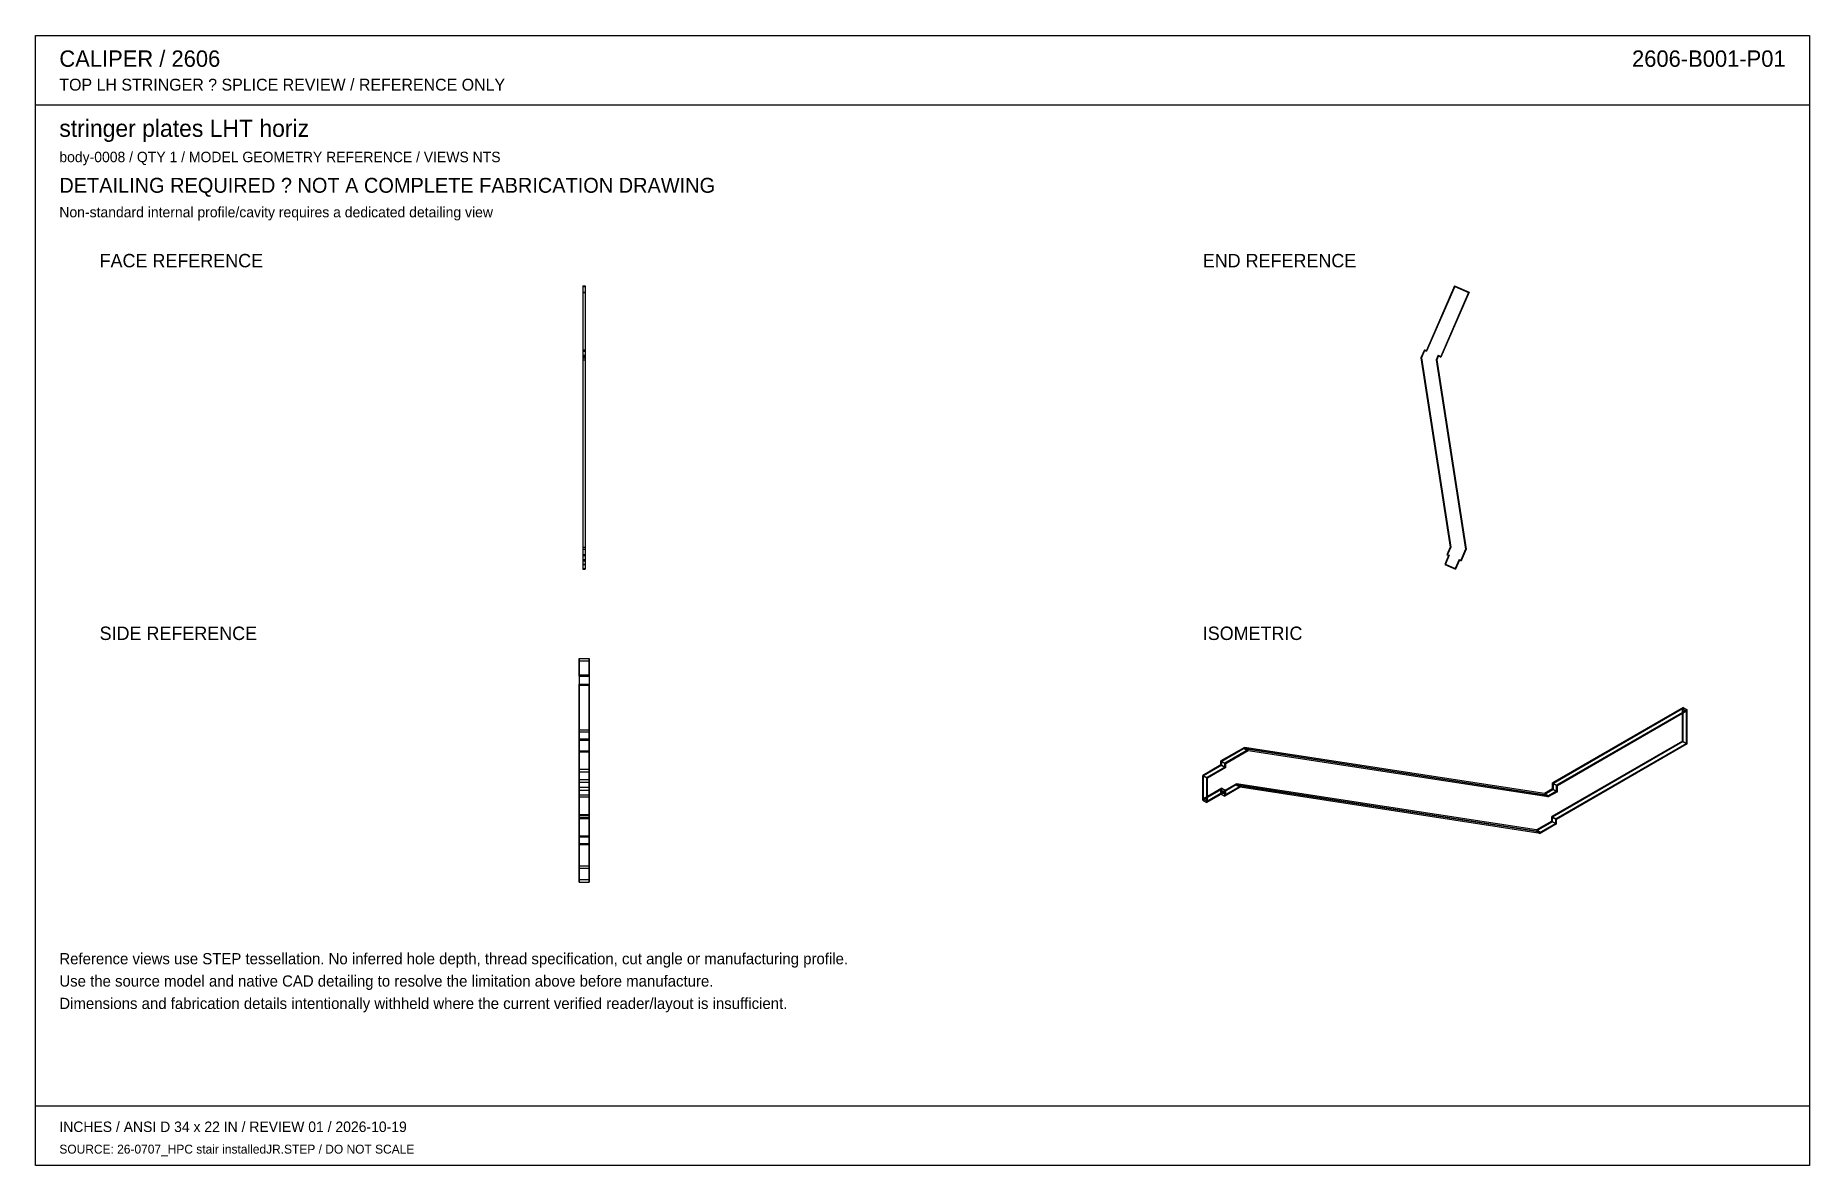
# Model space of a CAD drawing. Header units: inches. Extents: x 0.5 to 33.5, y 0.5 to 21.5.
import ezdxf
from ezdxf.enums import TextEntityAlignment as Align

# ---------------------------------------------------------------- set-up
doc = ezdxf.new("R2010")
doc.units = ezdxf.units.IN
doc.header["$MEASUREMENT"] = 0

msp = doc.modelspace()

# ---------------------------------------------------------------- linework, layer by layer
at = {"layer": 'OUTLINE'}
for p, q in [((0.472, 21.528), (33.528, 21.528)), ((0.472, 0.472), (0.472, 21.528)), ((33.528, 21.528), (33.528, 0.472)), ((0.472, 20.236), (33.528, 20.236)), ((10.674, 16.861), (10.674, 16.742)), ((10.674, 16.861), (10.674, 15.656)), ((10.674, 16.861), (10.714, 16.861)), ((10.714, 16.861), (10.714, 16.742)), ((10.714, 16.861), (10.714, 15.656)), ((26.913, 16.861), (26.389, 15.656)), ((26.913, 16.861), (26.389, 15.656)), ((26.913, 16.861), (27.186, 16.742)), ((26.913, 16.861), (27.186, 16.742)), ((10.674, 16.85), (10.674, 16.738)), ((10.674, 16.85), (10.674, 15.645)), ((10.674, 16.85), (10.714, 16.85)), ((10.674, 16.742), (10.674, 15.537)), ((10.674, 16.742), (10.714, 16.742)), ((10.674, 16.738), (10.674, 15.549)), ((10.674, 16.738), (10.714, 16.738)), ((10.714, 16.85), (10.714, 16.738)), ((10.714, 16.85), (10.714, 15.645)), ((10.714, 16.742), (10.714, 15.537)), ((10.714, 16.738), (10.714, 15.549)), ((26.918, 16.85), (26.393, 15.645)), ((26.918, 16.85), (26.393, 15.645)), ((27.175, 16.738), (26.657, 15.549)), ((27.175, 16.738), (26.657, 15.549)), ((27.186, 16.742), (26.661, 15.537)), ((27.186, 16.742), (26.661, 15.537)), ((26.918, 16.85), (27.175, 16.738)), ((26.918, 16.85), (27.175, 16.738)), ((10.674, 15.672), (10.714, 15.672)), ((10.674, 15.672), (10.674, 15.656)), ((10.674, 15.672), (10.674, 15.522)), ((10.674, 15.661), (10.674, 15.52)), ((10.674, 15.661), (10.674, 15.645)), ((10.674, 15.661), (10.714, 15.661)), ((10.674, 15.656), (10.714, 15.656)), ((10.674, 15.645), (10.714, 15.645)), ((10.674, 15.569), (10.674, 15.485)), ((10.674, 15.569), (10.674, 15.549)), ((10.674, 15.569), (10.714, 15.569)), ((10.674, 15.558), (10.714, 15.558)), ((10.674, 15.558), (10.674, 15.483)), ((10.674, 15.558), (10.674, 15.537)), ((10.674, 15.549), (10.714, 15.549)), ((10.674, 15.537), (10.714, 15.537)), ((10.714, 15.672), (10.714, 15.656)), ((10.714, 15.672), (10.714, 15.522)), ((10.714, 15.661), (10.714, 15.52)), ((10.714, 15.661), (10.714, 15.645)), ((10.714, 15.569), (10.714, 15.485)), ((10.714, 15.569), (10.714, 15.549)), ((10.714, 15.558), (10.714, 15.483)), ((10.714, 15.558), (10.714, 15.537)), ((26.352, 15.672), (26.286, 15.522)), ((26.352, 15.672), (26.286, 15.522)), ((26.356, 15.661), (26.295, 15.52)), ((26.356, 15.661), (26.295, 15.52)), ((26.352, 15.672), (26.389, 15.656)), ((26.352, 15.672), (26.389, 15.656)), ((26.356, 15.661), (26.393, 15.645)), ((26.356, 15.661), (26.393, 15.645)), ((26.609, 15.569), (26.573, 15.485)), ((26.609, 15.569), (26.573, 15.485)), ((26.614, 15.558), (26.581, 15.483)), ((26.614, 15.558), (26.581, 15.483)), ((26.609, 15.569), (26.657, 15.549)), ((26.609, 15.569), (26.657, 15.549)), ((26.614, 15.558), (26.661, 15.537)), ((26.614, 15.558), (26.661, 15.537)), ((10.674, 15.522), (10.714, 15.522)), ((10.674, 15.522), (10.674, 11.992)), ((10.674, 15.52), (10.674, 11.991)), ((10.674, 15.52), (10.714, 15.52)), ((10.674, 15.485), (10.674, 11.955)), ((10.674, 15.485), (10.714, 15.485)), ((10.674, 15.483), (10.714, 15.483)), ((10.674, 15.483), (10.674, 11.954)), ((10.714, 15.522), (10.714, 11.992)), ((10.714, 15.52), (10.714, 11.991)), ((10.714, 15.485), (10.714, 11.955)), ((10.714, 15.483), (10.714, 11.954)), ((26.286, 15.522), (26.834, 11.992)), ((26.286, 15.522), (26.834, 11.992)), ((26.295, 15.52), (26.843, 11.991)), ((26.295, 15.52), (26.843, 11.991)), ((26.573, 15.485), (27.12, 11.955)), ((26.573, 15.485), (27.12, 11.955)), ((26.581, 15.483), (27.129, 11.954)), ((26.581, 15.483), (27.129, 11.954)), ((10.674, 11.992), (10.714, 11.992)), ((10.674, 11.992), (10.674, 11.851)), ((10.674, 11.991), (10.674, 11.856)), ((10.674, 11.991), (10.714, 11.991)), ((10.674, 11.955), (10.674, 11.749)), ((10.674, 11.955), (10.714, 11.955)), ((10.674, 11.954), (10.714, 11.954)), ((10.674, 11.954), (10.674, 11.737)), ((10.714, 11.992), (10.714, 11.851)), ((10.714, 11.991), (10.714, 11.856)), ((10.714, 11.955), (10.714, 11.749)), ((10.714, 11.954), (10.714, 11.737)), ((26.834, 11.992), (26.772, 11.851)), ((26.834, 11.992), (26.772, 11.851)), ((26.843, 11.991), (26.784, 11.856)), ((26.843, 11.991), (26.784, 11.856)), ((27.12, 11.955), (27.03, 11.749)), ((27.12, 11.955), (27.03, 11.749)), ((27.129, 11.954), (27.034, 11.737)), ((27.129, 11.954), (27.034, 11.737)), ((10.674, 11.856), (10.674, 11.842)), ((10.674, 11.856), (10.714, 11.856)), ((10.674, 11.851), (10.674, 11.838)), ((10.674, 11.851), (10.714, 11.851)), ((10.674, 11.842), (10.674, 11.674)), ((10.674, 11.842), (10.714, 11.842)), ((10.674, 11.838), (10.714, 11.838)), ((10.674, 11.838), (10.674, 11.67)), ((10.674, 11.762), (10.674, 11.595)), ((10.674, 11.762), (10.674, 11.749)), ((10.674, 11.762), (10.714, 11.762)), ((10.674, 11.751), (10.674, 11.737)), ((10.674, 11.751), (10.714, 11.751)), ((10.674, 11.751), (10.674, 11.583)), ((10.674, 11.749), (10.714, 11.749)), ((10.674, 11.737), (10.714, 11.737)), ((10.674, 11.674), (10.674, 11.595)), ((10.674, 11.674), (10.714, 11.674)), ((10.674, 11.67), (10.674, 11.583)), ((10.674, 11.67), (10.714, 11.67)), ((10.674, 11.595), (10.714, 11.595)), ((10.674, 11.583), (10.714, 11.583)), ((10.714, 11.856), (10.714, 11.842)), ((10.714, 11.851), (10.714, 11.838)), ((10.714, 11.842), (10.714, 11.674)), ((10.714, 11.838), (10.714, 11.67)), ((10.714, 11.762), (10.714, 11.595)), ((10.714, 11.762), (10.714, 11.749)), ((10.714, 11.751), (10.714, 11.737)), ((10.714, 11.751), (10.714, 11.583)), ((10.714, 11.674), (10.714, 11.595)), ((10.714, 11.67), (10.714, 11.583)), ((26.804, 11.838), (26.731, 11.67)), ((26.804, 11.838), (26.731, 11.67)), ((26.731, 11.67), (26.93, 11.583)), ((26.731, 11.67), (26.93, 11.583)), ((26.815, 11.842), (26.742, 11.674)), ((26.815, 11.842), (26.742, 11.674)), ((26.742, 11.674), (26.926, 11.595)), ((26.742, 11.674), (26.926, 11.595)), ((26.772, 11.851), (26.804, 11.838)), ((26.772, 11.851), (26.804, 11.838)), ((26.784, 11.856), (26.815, 11.842)), ((26.784, 11.856), (26.815, 11.842)), ((26.999, 11.762), (26.926, 11.595)), ((26.999, 11.762), (26.926, 11.595)), ((27.003, 11.751), (26.93, 11.583)), ((27.003, 11.751), (26.93, 11.583)), ((26.999, 11.762), (27.03, 11.749)), ((26.999, 11.762), (27.03, 11.749)), ((27.003, 11.751), (27.034, 11.737)), ((27.003, 11.751), (27.034, 11.737)), ((10.602, 9.917), (10.787, 9.917)), ((10.602, 9.613), (10.602, 9.917)), ((10.602, 9.917), (10.602, 7.381)), ((10.787, 9.613), (10.787, 9.917)), ((10.787, 9.917), (10.787, 7.381)), ((10.602, 9.593), (10.602, 9.876)), ((10.602, 9.876), (10.602, 7.34)), ((10.602, 9.876), (10.787, 9.876)), ((10.602, 9.613), (10.787, 9.613)), ((10.602, 9.613), (10.602, 9.443)), ((10.602, 9.593), (10.602, 9.423)), ((10.602, 9.593), (10.787, 9.593)), ((10.787, 9.593), (10.787, 9.876)), ((10.787, 9.876), (10.787, 7.34)), ((10.787, 9.613), (10.787, 9.443)), ((10.787, 9.593), (10.787, 9.423)), ((10.602, 9.443), (10.787, 9.443)), ((10.602, 7.012), (10.602, 9.443)), ((10.602, 6.992), (10.602, 9.423)), ((10.602, 9.423), (10.787, 9.423)), ((10.787, 7.012), (10.787, 9.443)), ((10.787, 6.992), (10.787, 9.423)), ((31.176, 9.006), (28.74, 7.6)), ((31.16, 8.979), (28.756, 7.591)), ((31.25, 8.963), (28.814, 7.557)), ((31.234, 8.936), (28.83, 7.548)), ((31.16, 8.38), (31.16, 8.979)), ((31.16, 8.979), (31.234, 8.936)), ((31.176, 8.37), (31.176, 9.006)), ((31.176, 9.006), (31.25, 8.963)), ((31.234, 8.337), (31.234, 8.936)), ((31.25, 8.328), (31.25, 8.963)), ((10.602, 8.42), (10.602, 8.591)), ((10.602, 8.591), (10.602, 6.056)), ((10.602, 8.591), (10.787, 8.591)), ((10.602, 8.55), (10.787, 8.55)), ((10.602, 8.55), (10.602, 6.015)), ((10.602, 8.4), (10.602, 8.55)), ((10.602, 8.42), (10.602, 8.202)), ((10.602, 8.42), (10.787, 8.42)), ((10.602, 8.4), (10.787, 8.4)), ((10.602, 8.4), (10.602, 8.181)), ((10.787, 8.42), (10.787, 8.591)), ((10.787, 8.591), (10.787, 6.056)), ((10.787, 8.55), (10.787, 6.015)), ((10.787, 8.4), (10.787, 8.55)), ((10.787, 8.42), (10.787, 8.202)), ((10.787, 8.4), (10.787, 8.181)), ((31.16, 8.38), (28.724, 6.973)), ((31.176, 8.37), (28.74, 6.964)), ((31.234, 8.337), (28.798, 6.931)), ((31.25, 8.328), (28.814, 6.921)), ((31.16, 8.38), (31.234, 8.337)), ((31.176, 8.37), (31.25, 8.328)), ((10.602, 5.802), (10.602, 8.202)), ((10.602, 8.202), (10.787, 8.202)), ((10.602, 5.75), (10.602, 8.181)), ((10.602, 8.181), (10.787, 8.181)), ((10.787, 5.802), (10.787, 8.202)), ((10.787, 5.75), (10.787, 8.181)), ((22.561, 7.938), (22.222, 7.742)), ((22.999, 8.264), (22.561, 8.011)), ((22.561, 8.011), (22.635, 7.968)), ((22.561, 7.938), (22.561, 8.011)), ((22.561, 7.938), (22.635, 7.895)), ((22.994, 8.243), (22.577, 8.002)), ((22.577, 7.929), (22.577, 8.002)), ((22.577, 8.002), (22.651, 7.959)), ((23.073, 8.221), (22.635, 7.968)), ((22.635, 7.895), (22.635, 7.968)), ((23.068, 8.2), (22.651, 7.959)), ((22.651, 7.886), (22.651, 7.959)), ((28.585, 7.382), (22.994, 8.243)), ((22.994, 8.243), (23.068, 8.2)), ((22.999, 8.264), (23.073, 8.221)), ((28.59, 7.403), (22.999, 8.264)), ((28.659, 7.339), (23.068, 8.2)), ((28.664, 7.36), (23.073, 8.221)), ((10.602, 7.857), (10.602, 6.935)), ((10.602, 7.519), (10.602, 7.857)), ((10.602, 7.857), (10.787, 7.857)), ((10.602, 7.467), (10.602, 7.805)), ((10.602, 7.805), (10.602, 6.956)), ((10.602, 7.805), (10.787, 7.805)), ((10.602, 7.665), (10.602, 7.519)), ((10.602, 7.665), (10.787, 7.665)), ((10.602, 7.381), (10.602, 7.665)), ((10.602, 7.613), (10.602, 7.467)), ((10.602, 7.34), (10.602, 7.613)), ((10.602, 7.613), (10.787, 7.613)), ((10.787, 7.857), (10.787, 6.935)), ((10.787, 7.519), (10.787, 7.857)), ((10.787, 7.467), (10.787, 7.805)), ((10.787, 7.805), (10.787, 6.956)), ((10.787, 7.665), (10.787, 7.519)), ((10.787, 7.381), (10.787, 7.665)), ((10.787, 7.613), (10.787, 7.467)), ((10.787, 7.34), (10.787, 7.613)), ((22.222, 7.277), (22.222, 7.742)), ((22.222, 7.742), (22.296, 7.699)), ((22.577, 7.929), (22.238, 7.733)), ((22.238, 7.305), (22.238, 7.733)), ((22.238, 7.733), (22.312, 7.69)), ((22.635, 7.895), (22.296, 7.699)), ((22.296, 7.235), (22.296, 7.699)), ((22.651, 7.886), (22.312, 7.69)), ((22.312, 7.262), (22.312, 7.69)), ((22.577, 7.929), (22.651, 7.886)), ((10.602, 7.519), (10.787, 7.519)), ((10.602, 7.467), (10.787, 7.467)), ((10.602, 7.381), (10.787, 7.381)), ((10.602, 7.34), (10.787, 7.34)), ((22.561, 7.473), (22.222, 7.277)), ((22.222, 7.277), (22.296, 7.235)), ((22.577, 7.501), (22.238, 7.305)), ((22.238, 7.305), (22.312, 7.262)), ((22.635, 7.43), (22.296, 7.235)), ((22.651, 7.458), (22.312, 7.262)), ((22.845, 7.564), (22.561, 7.4)), ((22.561, 7.473), (22.635, 7.43)), ((22.561, 7.4), (22.561, 7.473)), ((22.561, 7.4), (22.635, 7.357)), ((22.85, 7.585), (22.577, 7.427)), ((22.577, 7.427), (22.577, 7.501)), ((22.577, 7.501), (22.651, 7.458)), ((22.577, 7.427), (22.651, 7.384)), ((22.919, 7.521), (22.635, 7.357)), ((22.635, 7.357), (22.635, 7.43)), ((22.924, 7.542), (22.651, 7.384)), ((22.651, 7.384), (22.651, 7.458)), ((22.845, 7.564), (22.919, 7.521)), ((28.436, 6.703), (22.845, 7.564)), ((28.441, 6.724), (22.85, 7.585)), ((22.85, 7.585), (22.924, 7.542)), ((28.511, 6.66), (22.919, 7.521)), ((28.515, 6.681), (22.924, 7.542)), ((28.756, 7.481), (28.585, 7.382)), ((28.585, 7.382), (28.659, 7.339)), ((28.74, 7.49), (28.59, 7.403)), ((28.59, 7.403), (28.664, 7.36)), ((28.83, 7.438), (28.659, 7.339)), ((28.814, 7.447), (28.664, 7.36)), ((28.74, 7.49), (28.74, 7.6)), ((28.74, 7.6), (28.814, 7.557)), ((28.74, 7.49), (28.814, 7.447)), ((28.756, 7.481), (28.756, 7.591)), ((28.756, 7.591), (28.83, 7.548)), ((28.756, 7.481), (28.83, 7.438)), ((28.814, 7.447), (28.814, 7.557)), ((28.83, 7.438), (28.83, 7.548)), ((10.602, 7.012), (10.602, 5.75)), ((10.602, 7.012), (10.787, 7.012)), ((10.602, 6.992), (10.602, 5.802)), ((10.602, 6.992), (10.787, 6.992)), ((10.602, 6.617), (10.602, 6.956)), ((10.602, 6.956), (10.787, 6.956)), ((10.787, 7.012), (10.787, 5.75)), ((10.787, 6.992), (10.787, 5.802)), ((10.787, 6.617), (10.787, 6.956)), ((28.724, 6.888), (28.724, 6.973)), ((28.724, 6.973), (28.798, 6.931)), ((28.74, 6.879), (28.74, 6.964)), ((28.74, 6.964), (28.814, 6.921)), ((10.602, 6.597), (10.602, 6.935)), ((10.602, 6.935), (10.787, 6.935)), ((10.602, 6.617), (10.602, 6.472)), ((10.602, 6.617), (10.787, 6.617)), ((10.787, 6.597), (10.787, 6.935)), ((10.787, 6.617), (10.787, 6.472)), ((28.74, 6.879), (28.436, 6.703)), ((28.436, 6.703), (28.511, 6.66)), ((28.724, 6.888), (28.441, 6.724)), ((28.441, 6.724), (28.515, 6.681)), ((28.814, 6.836), (28.511, 6.66)), ((28.798, 6.845), (28.515, 6.681)), ((28.724, 6.888), (28.798, 6.845)), ((28.74, 6.879), (28.814, 6.836)), ((28.798, 6.845), (28.798, 6.931)), ((28.814, 6.836), (28.814, 6.921)), ((10.602, 6.597), (10.602, 6.451)), ((10.602, 6.597), (10.787, 6.597)), ((10.602, 6.056), (10.602, 6.472)), ((10.602, 6.472), (10.787, 6.472)), ((10.602, 6.015), (10.602, 6.451)), ((10.602, 6.451), (10.787, 6.451)), ((10.787, 6.597), (10.787, 6.451)), ((10.787, 6.056), (10.787, 6.472)), ((10.787, 6.015), (10.787, 6.451)), ((10.602, 6.056), (10.787, 6.056)), ((10.602, 6.015), (10.787, 6.015)), ((10.602, 5.802), (10.787, 5.802)), ((10.602, 5.75), (10.787, 5.75)), ((0.472, 1.583), (33.528, 1.583)), ((33.528, 0.472), (0.472, 0.472))]:
    msp.add_line(p, q, dxfattribs=at)

# ---------------------------------------------------------------- texts
at = {"layer": 'ANNOTATION'}
for s, height, p in [('CALIPER / 2606', 0.30556, (0.917, 20.944)), ('TOP LH STRINGER ? SPLICE REVIEW / REFERENCE ONLY', 0.22222, (0.917, 20.5)), ('stringer plates LHT horiz', 0.31944, (0.917, 19.639)), ('body-0008 / QTY 1 / MODEL GEOMETRY REFERENCE / VIEWS NTS', 0.19444, (0.917, 19.167)), ('DETAILING REQUIRED ? NOT A COMPLETE FABRICATION DRAWING', 0.27778, (0.917, 18.597)), ('Non-standard internal profile/cavity requires a dedicated detailing view', 0.19444, (0.917, 18.139)), ('FACE REFERENCE', 0.25, (1.667, 17.208)), ('END REFERENCE', 0.25, (22.222, 17.208)), ('SIDE REFERENCE', 0.25, (1.667, 10.264)), ('ISOMETRIC', 0.25, (22.222, 10.264)), ('Reference views use STEP tessellation. No inferred hole depth, thread specification, cut angle or manufacturing profile.', 0.208333, (0.917, 4.222)), ('Use the source model and native CAD detailing to resolve the limitation above before manufacture.', 0.20833, (0.917, 3.806)), ('Dimensions and fabrication details intentionally withheld where the current verified reader/layout is insufficient.', 0.208333, (0.917, 3.389)), ('INCHES / ANSI D 34 x 22 IN / REVIEW 01 / 2026-10-19', 0.19444, (0.917, 1.097)), ('SOURCE: 26-0707_HPC stair installedJR.STEP / DO NOT SCALE', 0.16667, (0.917, 0.694))]:
    msp.add_text(s, height=height, dxfattribs=at).set_placement(p)
msp.add_text('2606-B001-P01', height=0.30556, dxfattribs=at).set_placement((33.083, 20.944), align=Align.RIGHT)

doc.saveas('drawing.dxf')
